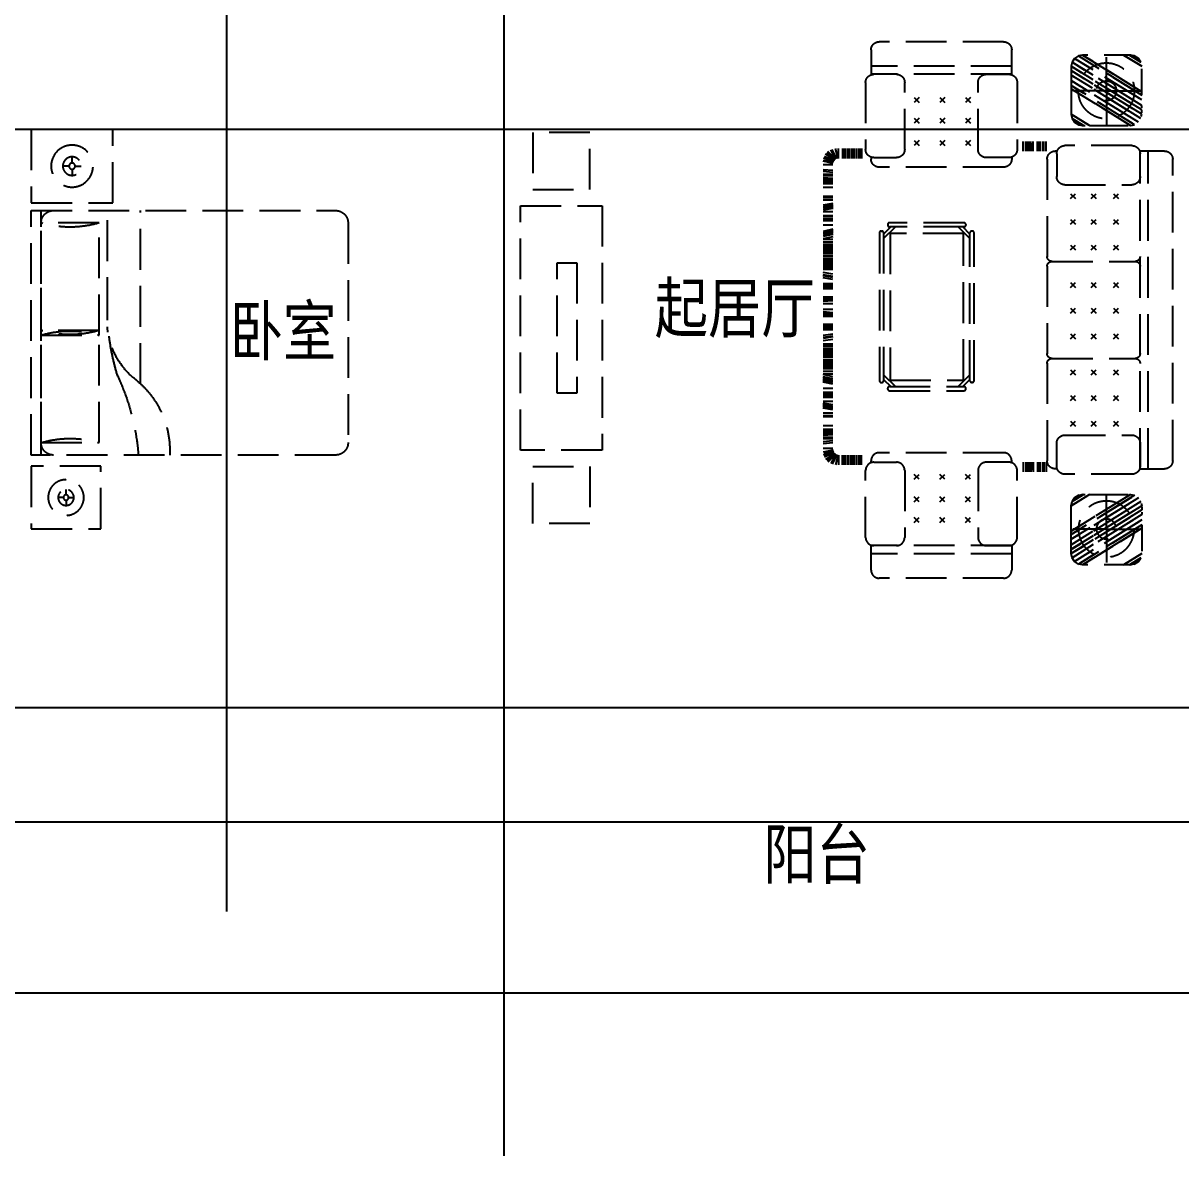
# Model space of a CAD drawing. Extents: x -1000 to 64800, y -19799 to 13500.
# Drawn here: x 11950 to 19050, y -2750 to 4200 of the extents above; entities that cross this region are included whole.
import ezdxf

# ---------------------------------------------------------------- set-up
doc = ezdxf.new("R2010")
doc.units = 0
doc.header["$LTSCALE"] = 1000
doc.header["$MEASUREMENT"] = 0
doc.linetypes.add('CENTER2', pattern=[1.125, 0.75, -0.125, 0.125, -0.125])
doc.linetypes.add('DASH', pattern=[0.35, 0.25, -0.1])
doc.layers.add('DOTE', color=1, linetype='CENTER2', plot=False)
doc.layers.add('TEXT', color=7, linetype='Continuous')
doc.layers.add('平面家具', color=134, linetype='DASH')
doc.styles.add('DIM_FONT', font='', dxfattribs={"width": 0.8})
doc.styles.add('ST', font='', dxfattribs={"width": 0.8})
doc.styles.get('DIM_FONT').set_extended_font_data('Technical')
doc.styles.get('ST').set_extended_font_data('SimSun')

# ---------------------------------------------------------------- blocks, each defined once
blk = doc.blocks.new('M_C47JEV')
for p, q in [((-431.2351431256975, 711.1357323382981), (-431.2351431257121, 719.9999999999927)), ((-414.6653581281425, 711.1357323383018), (-275.0229499577399, 711.1357323382981)), ((381.2351431256975, 770), (-381.2351431257121, 769.9999999999964)), ((414.6653581281425, 711.1357323383018), (275.0229499577399, 711.1357323382981)), ((431.2351431256975, 711.1357323382981), (431.2351431256975, 719.9999999999927)), ((-464.6653581281425, 250), (-464.6653581281425, 661.1357323383018)), ((-225.0229499577399, 661.1357323382981), (-225.0229499577399, 250.0000000000036)), ((225.0229499577399, 661.1357323382981), (225.0229499577254, 250.0000000000036)), ((464.6653581281425, 250), (464.6653581281425, 661.1357323383018)), ((-136.1722125821252, 606.4536381055987), (-166.3407622378727, 636.6221877613461)), ((-166.3407622378727, 606.4536381055987), (-136.1722125821252, 636.6221877613461)), ((-8.747733617914491, 606.4536381055987), (21.42081603783299, 636.6221877613461)), ((21.42081603783299, 606.4536381055987), (-8.747733617914491, 636.6221877613461)), ((179.0138446578057, 606.4536381055987), (148.8452950020583, 636.6221877613461)), ((148.8452950020583, 606.4536381055987), (179.0138446578057, 636.6221877613461)), ((-136.1722125821252, 469.2877212811618), (-166.3407622378727, 499.4562709369166)), ((-166.3407622378727, 469.2877212811618), (-136.1722125821252, 499.4562709369166)), ((21.42081603783299, 469.2877212811618), (-8.747733617914491, 499.4562709369166)), ((-8.747733617914491, 469.2877212811618), (21.42081603783299, 499.4562709369166)), ((179.0138446578057, 469.2877212811618), (148.8452950020583, 499.4562709369166)), ((148.8452950020583, 469.2877212811618), (179.0138446578057, 499.4562709369166)), ((-136.1722125821252, 342.2823394116094), (-166.3407622378727, 372.4508890673569)), ((-166.3407622378727, 342.2823394116094), (-136.1722125821252, 372.4508890673569)), ((21.42081603783299, 342.2823394116094), (-8.747733617914491, 372.4508890673569)), ((-8.747733617914491, 342.2823394116094), (21.42081603783299, 372.4508890673569)), ((179.0138446578057, 342.2823394116094), (148.8452950020583, 372.4508890673569)), ((148.8452950020583, 342.2823394116094), (179.0138446578057, 372.4508890673569)), ((-431.2351431257121, 50.00000000000364), (-431.2351431256975, 202.8254069955219)), ((431.2351431257121, 200), (-431.2351431257121, 200)), ((431.2351431257121, 150), (-431.2351431257121, 150)), ((-275.0229499577399, 200.0000000000036), (-414.6653581281425, 200)), ((275.0229499577254, 200.0000000000036), (414.6653581281425, 200)), ((431.2351431257121, 200), (431.2351431257121, 50)), ((381.2351431257121, 0), (-381.2351431257121, 0))]:
    blk.add_line(p, q)
for centre, start, end in [((-414.6653581281425, 661.1357323383018), 90, 180), ((-381.2351431257121, 719.9999999999964), 90, 180.0000000000054), ((-275.0229499577399, 661.1357323382981), 0, 89.99999999999952), ((275.0229499577399, 661.1357323382981), 90.0000000000005, 180), ((381.2351431256975, 719.9999999999964), 359.9999999999947, 90), ((414.6653581281425, 661.1357323383018), 0, 90), ((-414.6653581281425, 250), 180, 270), ((-275.0229499577399, 250.0000000000036), 270, 0), ((275.0229499577254, 250.0000000000036), 180, 270), ((414.6653581281425, 250), 270, 0), ((-381.2351431257121, 50), 179.9999999999989, 270), ((381.2351431257121, 50), 270, 0)]:
    blk.add_arc(centre, 50, start, end)
at = {"style": 'DIM_FONT', "width": 0.8, "flags": 9}
for tag in ['YSIZE', 'XSIZE']:
    blk.add_attdef(tag, (0, 0), '', height=0.5, dxfattribs=at)
blk = doc.blocks.new('M_C46QQU')
for p, q in [((-975, 711.1357323382981), (-975, 719.9999999999927)), ((-958.4302150024305, 711.1357323382999), (-817.7878068320279, 711.1357323382981)), ((-925, 769.9999999999982), (-326.8417055742466, 769.9999999999982)), ((-297.7878068320279, 740.014922171018), (-297.7878068320279, 230)), ((-268.7339080898091, 769.9999999999982), (268.7339080897655, 770)), ((297.7878068320279, 740.014922171018), (297.7878068320133, 230)), ((326.8417055742611, 769.9999999999982), (925, 770)), ((958.4302150024305, 711.1357323382999), (817.7878068320279, 711.1357323382981)), ((974.9999999999854, 711.1357323382981), (975, 719.9999999999927)), ((-1008.43021500243, 250), (-1008.43021500243, 661.1357323382999)), ((-767.7878068320279, 661.1357323382981), (-767.7878068320279, 250.0000000000018)), ((767.7878068320279, 661.1357323382981), (767.7878068320279, 250.0000000000018)), ((1008.43021500243, 250), (1008.43021500243, 661.1357323382999)), ((-713.3959762779123, 626.6732681152316), (-683.2274266221648, 596.5047184594841)), ((-683.2274266221648, 626.6732681152316), (-713.3959762779123, 596.5047184594841)), ((-555.8029476579541, 626.6732681152316), (-525.634398002192, 596.5047184594841)), ((-525.634398002192, 626.6732681152316), (-555.8029476579541, 596.5047184594841)), ((-398.2099190379813, 626.6732681152316), (-368.0413693822338, 596.5047184594841)), ((-368.0413693822338, 626.6732681152316), (-398.2099190379813, 596.5047184594841)), ((-138.0417076618614, 626.6732681152316), (-168.2102573176089, 596.5047184594841)), ((-168.2102573176089, 626.6732681152316), (-138.0417076618614, 596.5047184594841)), ((19.55132095809677, 626.6732681152316), (-10.61722869765072, 596.5047184594841)), ((-10.61722869765072, 626.6732681152316), (19.55132095809677, 596.5047184594841)), ((177.1443495780695, 626.6732681152316), (146.9757999223075, 596.5047184594841)), ((146.9757999223075, 626.6732681152316), (177.1443495780695, 596.5047184594841)), ((368.0413693821902, 626.6732681152316), (398.2099190379522, 596.5047184594841)), ((398.2099190379522, 626.6732681152316), (368.0413693821902, 596.5047184594841)), ((525.6343980021629, 626.6732681152316), (555.8029476578959, 596.5047184594841)), ((555.8029476578959, 626.6732681152316), (525.6343980021629, 596.5047184594841)), ((683.2274266221211, 626.6732681152316), (713.3959762778686, 596.5047184594841)), ((713.3959762778686, 626.6732681152316), (683.2274266221211, 596.5047184594841)), ((-713.3959762779123, 499.6678862456793), (-683.2274266221648, 469.4993365899245)), ((-683.2274266221648, 499.6678862456793), (-713.3959762779123, 469.4993365899245)), ((-555.8029476579541, 499.6678862456793), (-525.634398002192, 469.4993365899245)), ((-525.634398002192, 499.6678862456793), (-555.8029476579541, 469.4993365899245)), ((-398.2099190379813, 499.6678862456793), (-368.0413693822338, 469.4993365899245)), ((-368.0413693822338, 499.6678862456793), (-398.2099190379813, 469.4993365899245)), ((-138.0417076618614, 499.6678862456793), (-168.2102573176089, 469.4993365899245)), ((-168.2102573176089, 499.6678862456793), (-138.0417076618614, 469.4993365899245)), ((19.55132095809677, 499.6678862456793), (-10.61722869765072, 469.4993365899245)), ((-10.61722869765072, 499.6678862456793), (19.55132095809677, 469.4993365899245)), ((177.1443495780695, 499.6678862456793), (146.9757999223075, 469.4993365899245)), ((146.9757999223075, 499.6678862456793), (177.1443495780695, 469.4993365899245)), ((368.0413693821902, 499.6678862456793), (398.2099190379522, 469.4993365899245)), ((398.2099190379522, 499.6678862456793), (368.0413693821902, 469.4993365899245)), ((525.6343980021629, 499.6678862456793), (555.8029476578959, 469.4993365899245)), ((555.8029476578959, 499.6678862456793), (525.6343980021629, 469.4993365899245)), ((683.2274266221211, 499.6678862456793), (713.3959762778686, 469.4993365899245)), ((713.3959762778686, 499.6678862456793), (683.2274266221211, 469.4993365899245)), ((-713.3959762779123, 362.5019694212424), (-683.2274266221648, 332.3334197654949)), ((-683.2274266221648, 362.5019694212424), (-713.3959762779123, 332.3334197654949)), ((-525.634398002192, 362.5019694212424), (-555.8029476579541, 332.3334197654949)), ((-555.8029476579541, 362.5019694212424), (-525.634398002192, 332.3334197654949)), ((-398.2099190379813, 362.5019694212424), (-368.0413693822338, 332.3334197654949)), ((-368.0413693822338, 362.5019694212424), (-398.2099190379813, 332.3334197654949)), ((-138.0417076618614, 362.5019694212424), (-168.2102573176089, 332.3334197654949)), ((-168.2102573176089, 362.5019694212424), (-138.0417076618614, 332.3334197654949)), ((-10.61722869765072, 362.5019694212424), (19.55132095809677, 332.3334197654949)), ((19.55132095809677, 362.5019694212424), (-10.61722869765072, 332.3334197654949)), ((177.1443495780695, 362.5019694212424), (146.9757999223075, 332.3334197654949)), ((146.9757999223075, 362.5019694212424), (177.1443495780695, 332.3334197654949)), ((368.0413693821902, 362.5019694212424), (398.2099190379522, 332.3334197654949)), ((398.2099190379522, 362.5019694212424), (368.0413693821902, 332.3334197654949)), ((555.8029476578959, 362.5019694212424), (525.6343980021629, 332.3334197654949)), ((525.6343980021629, 362.5019694212424), (555.8029476578959, 332.3334197654949)), ((683.2274266221211, 362.5019694212424), (713.3959762778686, 332.3334197654949)), ((713.3959762778686, 362.5019694212424), (683.2274266221211, 332.3334197654949)), ((-975, 50.00000000000182), (-975, 202.8254069955219)), ((975, 200), (-975, 200)), ((975, 150), (-975, 150)), ((-817.7878068320279, 200.0000000000018), (-958.4302150024305, 200)), ((817.7878068320279, 200.0000000000018), (958.4302150024305, 200)), ((975, 200), (975, 50)), ((925, 0), (-925, 0))]:
    blk.add_line(p, q)
for centre, radius, start, end in [((-958.4302150024305, 661.1357323382999), 50, 90, 180), ((-925, 719.9999999999982), 50, 90, 180.0000000000054), ((-817.7878068320279, 661.1357323382981), 50, 0, 89.99999999999952), ((-327.7878068320279, 740.014922171018), 30, 359.9999999999997, 90), ((-267.7878068320279, 740.014922171018), 30, 90, 179.9999999999996), ((267.7878068320279, 740.014922171018), 30, 4.071109992273302e-13, 90), ((327.7878068320279, 740.014922171018), 30, 90, 180.0000000000004), ((817.7878068320279, 661.1357323382981), 50, 90.0000000000005, 180), ((925, 719.9999999999982), 50, 359.9999999999946, 90), ((958.4302150024305, 661.1357323382999), 50, 0, 90), ((-958.4302150024305, 250), 50, 180, 270), ((-817.7878068320279, 250.0000000000018), 50, 270, 0), ((-327.7878068320279, 230), 30, 270, 3.68944343049768e-13), ((-267.7878068320279, 230), 30, 180.0000000000004, 270), ((267.7878068320279, 230), 30, 270, 359.9999999999996), ((327.7878068320279, 230), 30, 179.9999999999996, 270), ((817.7878068320279, 250.0000000000018), 50, 180, 270), ((958.4302150024305, 250), 50, 270, 0), ((-925, 50), 50, 179.9999999999989, 270), ((925, 50), 50, 270, 0)]:
    blk.add_arc(centre, radius, start, end)
at = {"style": 'DIM_FONT', "width": 0.8, "flags": 9}
for tag in ['YSIZE', 'XSIZE']:
    blk.add_attdef(tag, (0, 0), '', height=0.5, dxfattribs=at)
blk = doc.blocks.new('nmgf')
at = {"layer": '平面家具'}
for p, q in [((24434.96549121468, 21341.94989721083), (24434.96549121468, 21548.17305644862)), ((24434.96549121468, 21341.94989721083), (24228.74233197686, 21341.94989721083)), ((24434.96549121468, 21341.94989721083), (24641.27504473788, 21341.94989721083)), ((24434.96549121468, 21341.94989721083), (24434.96549121468, 21135.64034368763)), ((23924.5346507233, 20971.10921427196), (23924.5346507233, 21031.10921427196)), ((23940.32025055602, 20971.10921427196), (23940.32025055602, 21031.10921427196)), ((23948.52285356398, 20971.10921427196), (23942.92850021485, 21031.10921427196)), ((23951.94976035538, 20971.10921427196), (23946.35540700619, 21031.10921427196)), ((23959.94597266798, 20971.10921427196), (23954.35161931874, 21031.10921427196)), ((23969.08429431231, 20971.10921427196), (23963.48994096319, 21031.10921427196)), ((23978.2227606556, 20971.10921427196), (23972.62840730647, 21031.10921427196)), ((23985.07657423845, 20971.10921427196), (23985.07657423845, 21031.10921427196)), ((24012.45510383797, 20971.10921427196), (24012.45510383797, 21031.10921427196)), ((24025.76524506146, 20971.10921427196), (24025.76524506146, 21031.10921427196)), ((24029.58963779479, 20971.10921427196), (24029.58963779479, 21031.10921427196)), ((24044.43951899119, 20971.10921427196), (24044.43951899119, 21031.10921427196)), ((24045.58191772093, 20971.10921427196), (24045.58191772093, 21031.10921427196)), ((24051.29333257393, 20971.10921427196), (24051.29333257393, 21031.10921427196)), ((24051.29333257393, 20971.10921427196), (24051.29333257393, 21031.10921427196)), ((24052.43573130373, 20971.10921427196), (24052.43573130373, 21031.10921427196)), ((24065.76524506146, 20971.10921427196), (24065.76524506146, 21031.10921427196)), ((22766.42886267669, 20915.95496960964), (22713.12807649423, 20955.46577517512)), ((22771.20312203918, 20917.60406943674), (22720.39092173611, 20961.63791169443)), ((22773.42844732202, 20919.43092936736), (22724.43733066853, 20966.30677013846)), ((22776.28412304822, 20921.12781472581), (22727.29300639473, 20969.97966525667)), ((22776.81728705784, 20923.17248845233), (22745.26032944894, 20979.85624127976)), ((22782.93650104976, 20924.80483804962), (22753.82725030245, 20982.30469332619)), ((22789.28055938627, 20926.53046186884), (22774.22473660015, 20987.61022743986)), ((22792.9746306352, 20927.3433700789), (22792.9746306352, 20987.62107986594)), ((22815.72015209231, 20987.6782102764), (22815.72015209231, 20927.6782102764)), ((22829.03029331568, 20987.6782102764), (22829.03029331568, 20927.6782102764)), ((22832.85468604913, 20987.6782102764), (22832.85468604913, 20927.6782102764)), ((22847.70456724553, 20987.6782102764), (22847.70456724553, 20927.6782102764)), ((22848.84696597527, 20987.6782102764), (22848.84696597527, 20927.6782102764)), ((22854.55838082821, 20987.6782102764), (22854.55838082821, 20927.6782102764)), ((22854.55838082821, 20987.6782102764), (22854.55838082821, 20927.6782102764)), ((22855.70077955813, 20987.6782102764), (22855.70077955813, 20927.6782102764)), ((22869.03029331568, 20987.6782102764), (22869.03029331568, 20927.6782102764)), ((22878.54672836789, 20987.6782102764), (22878.54672836789, 20927.6782102764)), ((22886.54279598143, 20987.6782102764), (22886.54279598143, 20927.6782102764)), ((22887.68519471135, 20987.6782102764), (22887.68519471135, 20927.6782102764)), ((22902.53507590757, 20987.6782102764), (22902.53507590757, 20927.6782102764)), ((22917.03029331568, 20987.6782102764), (22917.03029331568, 20927.6782102764)), ((22926.52327874818, 20987.6782102764), (22926.52327874818, 20927.6782102764)), ((22933.37709233104, 20987.6782102764), (22933.37709233104, 20927.6782102764)), ((22757.67991067373, 20887.216458583), (22697.67991067373, 20887.216458583)), ((22758.70244433932, 20896.60757629956), (22698.34603653659, 20910.47841706335)), ((22760.13885117727, 20901.4293691113), (22699.16186794054, 20915.37561055434)), ((22761.02987529492, 20903.46516704916), (22700.67859346859, 20927.84548233861)), ((22762.66175075262, 20906.32181501923), (22702.31046892641, 20930.70213030877)), ((22764.29351988548, 20910.81095728568), (22706.09712598627, 20939.86186740744)), ((22757.67991067373, 20852.25490104679), (22697.67991067373, 20857.96834168593)), ((22757.67991067373, 20840.34471930658), (22697.67991067373, 20846.05815994575)), ((22757.67991067373, 20827.77949087082), (22697.67991067373, 20827.77949087082)), ((22757.67991067373, 20820.25490104679), (22697.67991067373, 20820.25490104679)), ((22757.67991067373, 20803.79114333114), (22697.67991067373, 20807.87223437299)), ((22757.67991067373, 20798.0795837792), (22697.67991067373, 20802.16067482105)), ((22757.67991067373, 20793.51042295706), (22697.67991067373, 20797.59151399891)), ((22757.67991067373, 20788.94126213483), (22697.67991067373, 20793.02235317671)), ((22757.67991067373, 20782.08744855209), (22697.67991067373, 20782.08744855209)), ((22757.67991067373, 20770.66447414721), (22697.67991067373, 20770.66447414721)), ((22757.67991067373, 20748.25490104679), (22697.67991067373, 20748.25490104679)), ((22757.67991067373, 20693.11882458544), (22697.67991067373, 20693.11882458544)), ((22757.67991067373, 20686.2650110027), (22697.67991067373, 20686.2650110027)), ((22757.67991067373, 20670.61181001806), (22697.67991067373, 20670.61181001806)), ((22757.67991067373, 20650.85368905806), (22697.67991067373, 20639.6649823597)), ((22757.67991067373, 20642.85747674548), (22697.67991067373, 20631.66877004712)), ((22757.67991067373, 20639.43056995414), (22697.67991067373, 20628.24186325578)), ((22757.67991067373, 20634.86140913192), (22697.67991067373, 20623.67270243356)), ((22757.67991067373, 20632.57690107032), (22697.67991067373, 20621.38819437205)), ((22757.67991067373, 20625.72308748758), (22697.67991067373, 20614.53438078922)), ((22757.67991067373, 20621.15378196641), (22697.67991067373, 20609.96507526805)), ((22757.67991067373, 20620.01152793561), (22697.67991067373, 20608.82282123725)), ((22757.67991067373, 20598.61181001806), (22697.67991067373, 20598.61181001806)), ((22757.67991067373, 20574.61181001806), (22697.67991067373, 20574.61181001806)), ((22757.67991067373, 20573.17723158609), (22697.67991067373, 20573.17723158609)), ((22757.67991067373, 20559.46960442049), (22697.67991067373, 20559.46960442049)), ((22757.67991067373, 20558.32735038978), (22697.67991067373, 20558.32735038978)), ((22757.67991067373, 20554.90044359838), (22697.67991067373, 20554.90044359838)), ((22757.67991067373, 20553.75804486855), (22697.67991067373, 20553.75804486855)), ((22757.67991067373, 20543.47746919339), (22697.67991067373, 20543.47746919339)), ((23094.00467115329, 20522.2953482177), (23094.00467115329, 20517.2953482177)), ((23562.85106411859, 20532.29534821773), (23104.00467115329, 20532.2953482177)), ((23572.85106411859, 20522.29534821773), (23572.85106411859, 20517.29534821773)), ((22757.67991067373, 20518.61181001806), (22697.67991067373, 20518.61181001806)), ((22757.67991067373, 20492.56208180201), (22697.67991067373, 20479.50863888695)), ((22757.67991067373, 20491.66525293312), (22697.67991067373, 20478.61181001806)), ((22757.67991067373, 20484.56586948944), (22697.67991067373, 20471.51242657435)), ((22757.67991067373, 20482.28136142793), (22697.67991067373, 20469.22791851287)), ((22757.67991067373, 20477.71205590667), (22697.67991067373, 20464.65861299161)), ((22757.67991067373, 20476.56980187587), (22697.67991067373, 20463.51635896081)), ((22757.67991067373, 20474.28514911536), (22697.67991067373, 20461.23170620027)), ((22757.67991067373, 20466.28908150179), (22697.67991067373, 20453.23563858673)), ((22757.67991067373, 20464.00457344019), (22697.67991067373, 20450.95113052514)), ((22757.67991067373, 20460.57766664877), (22697.67991067373, 20447.52422373371)), ((23043.42786763594, 20471.71854470034), (23043.42786763594, 19562.87215173505)), ((23053.42786763594, 20481.71854470034), (23058.42786763594, 20481.71854470034)), ((23068.42786763594, 20435.00473566803), (23140.71848018563, 20507.2953482177)), ((23068.42786763594, 20463.28900691548), (23112.43420893818, 20507.2953482177)), ((23068.42786763594, 20471.71854470034), (23068.42786763594, 19562.87215173505)), ((23562.85106411859, 20507.29534821773), (23104.00467115329, 20507.2953482177)), ((23598.42786763594, 20435.00473566806), (23526.1372550863, 20507.29534821773)), ((23598.42786763594, 20463.28900691551), (23554.42152633375, 20507.29534821773)), ((23598.42786763594, 19562.87215173508), (23598.42786763594, 20471.71854470037)), ((23613.42786763594, 20481.71854470037), (23608.42786763594, 20481.71854470037)), ((23623.42786763594, 19562.87215173508), (23623.42786763594, 20471.71854470037)), ((22757.67991067373, 20446.87003948328), (22697.67991067373, 20433.8165965682)), ((22757.67991067373, 20430.61181001806), (22697.67991067373, 20430.61181001806)), ((22757.67991067373, 20414.39740985066), (22697.67991067373, 20414.39740985066)), ((22757.67991067373, 20398.61181001806), (22697.67991067373, 20398.61181001806)), ((22757.67991067373, 20390.40920701002), (22697.67991067373, 20396.00356035923)), ((22757.67991067373, 20386.98230021867), (22697.67991067373, 20392.57665356783)), ((22757.67991067373, 20378.9860879061), (22697.67991067373, 20384.58044125522)), ((22757.67991067373, 20369.84776626177), (22697.67991067373, 20375.44211961089)), ((22757.67991067373, 20360.70929991837), (22697.67991067373, 20366.30365326752)), ((22757.67991067373, 20353.85548633563), (22697.67991067373, 20353.85548633563)), ((22757.67991067373, 20349.2863255134), (22697.67991067373, 20349.2863255134)), ((22757.67991067373, 20342.43251193066), (22697.67991067373, 20342.43251193066)), ((22757.67991067373, 20326.61181001806), (22697.67991067373, 20326.61181001806)), ((22757.67991067373, 20313.87500356884), (22697.67991067373, 20313.87500356884)), ((22757.67991067373, 20302.61181001806), (22697.67991067373, 20302.61181001806)), ((22757.67991067373, 20302.45202916388), (22697.67991067373, 20302.45202916388)), ((22757.67991067373, 20296.74046961193), (22697.67991067373, 20296.74046961193)), ((22757.67991067373, 20287.60214796757), (22697.67991067373, 20287.60214796757)), ((22757.67991067373, 20283.03284244642), (22697.67991067373, 20283.03284244642)), ((22757.67991067373, 20277.3214275934), (22697.67991067373, 20277.3214275934)), ((22757.67991067373, 20263.61380042789), (22697.67991067373, 20263.61380042789)), ((22757.67991067373, 20252.19082602292), (22697.67991067373, 20252.19082602292)), ((22757.67991067373, 20246.61181001806), (22697.67991067373, 20246.61181001806)), ((22757.67991067373, 20217.73639866991), (22697.67991067373, 20227.06022445245)), ((22757.67991067373, 20202.88651747351), (22697.67991067373, 20212.21034325614)), ((22757.67991067373, 20197.28798423543), (22697.67991067373, 20206.61181001806)), ((22757.67991067373, 20184.60958478686), (22697.67991067373, 20193.93341056949)), ((22757.67991067373, 20158.61181001806), (22697.67991067373, 20158.61181001806)), ((22757.67991067373, 20147.09911421988), (22697.67991067373, 20147.09911421988)), ((22757.67991067373, 20135.676139815), (22697.67991067373, 20135.676139815)), ((22757.67991067373, 20129.96472496197), (22697.67991067373, 20129.96472496197)), ((22757.67991067373, 20126.61181001806), (22697.67991067373, 20126.61181001806)), ((22757.67991067373, 20076.78236972766), (22697.67991067373, 20076.78236972766)), ((22757.67991067373, 20069.83172086555), (22697.67991067373, 20064.93452737456)), ((22757.67991067373, 20068.68946683484), (22697.67991067373, 20063.79227334376)), ((22757.67991067373, 20060.69339922127), (22697.67991067373, 20055.79620573019)), ((22757.67991067373, 20058.40874646067), (22697.67991067373, 20053.51155296968)), ((22757.67991067373, 20053.83958563844), (22697.67991067373, 20048.94239214745)), ((22757.67991067373, 20034.09251095114), (22697.67991067373, 20034.09251095114)), ((22757.67991067373, 20000.49818548431), (22697.67991067373, 20000.49818548431)), ((22757.67991067373, 19980.75111079701), (22697.67991067373, 19985.648304288)), ((22757.67991067373, 19976.18194997478), (22697.67991067373, 19981.07914346577)), ((22757.67991067373, 19973.89729721418), (22697.67991067373, 19978.79449070526)), ((22757.67991067373, 19965.90122960061), (22697.67991067373, 19970.79842309169)), ((22757.67991067373, 19964.7589755699), (22697.67991067373, 19969.65616906089)), ((22757.67991067373, 19957.80832670779), (22697.67991067373, 19957.80832670779)), ((22757.67991067373, 19907.97888641739), (22697.67991067373, 19907.97888641739)), ((22757.67991067373, 19904.62597147348), (22697.67991067373, 19904.62597147348)), ((22757.67991067373, 19898.91455662045), (22697.67991067373, 19898.91455662045)), ((22757.67991067373, 19887.49158221557), (22697.67991067373, 19887.49158221557)), ((22757.67991067373, 19875.97888641739), (22697.67991067373, 19875.97888641739)), ((22757.67991067373, 19849.98111164859), (22697.67991067373, 19840.65728586596)), ((22757.67991067373, 19837.30271220002), (22697.67991067373, 19827.97888641739)), ((22757.67991067373, 19831.70417896194), (22697.67991067373, 19822.38035317931)), ((22757.67991067373, 19816.85429776555), (22697.67991067373, 19807.530471983)), ((22757.67991067373, 19787.97888641739), (22697.67991067373, 19787.97888641739)), ((22757.67991067373, 19782.39987041253), (22697.67991067373, 19782.39987041253)), ((22757.67991067373, 19770.97689600756), (22697.67991067373, 19770.97689600756)), ((22757.67991067373, 19757.26926884205), (22697.67991067373, 19757.26926884205)), ((22757.67991067373, 19751.55785398903), (22697.67991067373, 19751.55785398903)), ((22757.67991067373, 19746.98854846788), (22697.67991067373, 19746.98854846788)), ((22757.67991067373, 19737.85022682352), (22697.67991067373, 19737.85022682352)), ((22757.67991067373, 19732.13866727157), (22697.67991067373, 19732.13866727157)), ((22757.67991067373, 19731.97888641739), (22697.67991067373, 19731.97888641739)), ((22757.67991067373, 19720.71569286661), (22697.67991067373, 19720.71569286661)), ((22757.67991067373, 19707.97888641739), (22697.67991067373, 19707.97888641739)), ((22757.67991067373, 19692.15818450479), (22697.67991067373, 19692.15818450479)), ((22757.67991067373, 19685.30437092205), (22697.67991067373, 19685.30437092205)), ((22757.67991067373, 19680.73521009983), (22697.67991067373, 19680.73521009983)), ((22757.67991067373, 19673.88139651708), (22697.67991067373, 19668.28704316793)), ((22757.67991067373, 19664.74293017368), (22697.67991067373, 19659.14857682456)), ((22757.67991067373, 19655.60460852935), (22697.67991067373, 19650.01025518023)), ((22757.67991067373, 19647.60839621678), (22697.67991067373, 19642.01404286762)), ((22757.67991067373, 19644.18148942543), (22697.67991067373, 19638.58713607622)), ((22757.67991067373, 19635.97888641739), (22697.67991067373, 19635.97888641739)), ((22757.67991067373, 19620.19328658479), (22697.67991067373, 19620.19328658479)), ((22757.67991067373, 19603.97888641739), (22697.67991067373, 19603.97888641739)), ((22757.67991067373, 19587.72065695217), (22697.67991067373, 19600.77409986725)), ((23068.42786763594, 19599.58596076736), (23140.71848018563, 19527.2953482177)), ((23598.42786763594, 19599.58596076739), (23526.1372550863, 19527.29534821773)), ((22757.67991067373, 19574.01302978669), (22697.67991067373, 19587.06647270174)), ((22757.67991067373, 19570.58612299526), (22697.67991067373, 19583.63956591031)), ((22757.67991067373, 19568.30161493366), (22697.67991067373, 19581.35505784872)), ((22757.67991067373, 19560.30554732009), (22697.67991067373, 19573.35899023518)), ((22757.67991067373, 19558.02089455958), (22697.67991067373, 19571.07433747464)), ((22757.67991067373, 19556.87864052878), (22697.67991067373, 19569.93208344384)), ((22757.67991067373, 19552.30933500752), (22697.67991067373, 19565.36277792258)), ((22757.67991067373, 19550.02482694601), (22697.67991067373, 19563.0782698611)), ((22757.67991067373, 19542.92544350233), (22697.67991067373, 19555.97888641739)), ((22757.67991067373, 19542.02861463344), (22697.67991067373, 19555.0820575485)), ((23053.42786763594, 19552.87215173505), (23058.42786763594, 19552.87215173505)), ((23068.42786763594, 19571.30168951991), (23112.43420893818, 19527.2953482177)), ((23104.00467115329, 19527.2953482177), (23562.85106411859, 19527.29534821773)), ((23598.42786763594, 19571.30168951994), (23554.42152633375, 19527.29534821773)), ((23613.42786763594, 19552.87215173508), (23608.42786763594, 19552.87215173508)), ((22757.67991067373, 19515.97888641739), (22697.67991067373, 19515.97888641739)), ((22757.67991067373, 19491.11322724207), (22697.67991067373, 19491.11322724207)), ((22757.67991067373, 19480.8326515669), (22697.67991067373, 19480.8326515669)), ((22757.67991067373, 19479.69025283707), (22697.67991067373, 19479.69025283707)), ((22757.67991067373, 19476.26334604567), (22697.67991067373, 19476.26334604567)), ((22757.67991067373, 19475.12109201496), (22697.67991067373, 19475.12109201496)), ((22757.67991067373, 19461.41346484936), (22697.67991067373, 19461.41346484936)), ((22757.67991067373, 19459.97888641739), (22697.67991067373, 19459.97888641739)), ((23094.00467115329, 19512.29534821773), (23094.00467115329, 19517.29534821773)), ((23104.00467115329, 19502.29534821773), (23562.85106411859, 19502.29534821773)), ((23572.85106411859, 19512.29534821773), (23572.85106411859, 19517.29534821773)), ((22757.67991067373, 19435.97888641739), (22697.67991067373, 19435.97888641739)), ((22757.67991067373, 19414.57916849984), (22697.67991067373, 19425.7678751982)), ((22757.67991067373, 19413.43691446904), (22697.67991067373, 19424.6256211674)), ((22757.67991067373, 19408.86760894787), (22697.67991067373, 19420.05631564623)), ((22757.67991067373, 19402.01379536513), (22697.67991067373, 19413.2025020634)), ((22757.67991067373, 19399.72928730353), (22697.67991067373, 19410.91799400189)), ((22757.67991067373, 19395.16012648131), (22697.67991067373, 19406.34883317967)), ((22757.67991067373, 19391.73321968997), (22697.67991067373, 19402.92192638833)), ((22757.67991067373, 19383.73700737739), (22697.67991067373, 19394.92571407575)), ((22757.67991067373, 19363.97888641739), (22697.67991067373, 19363.97888641739)), ((22757.67991067373, 19348.32568543275), (22697.67991067373, 19348.32568543275)), ((22757.67991067373, 19341.47187185001), (22697.67991067373, 19341.47187185001)), ((22757.67991067373, 19286.33579538866), (22697.67991067373, 19286.33579538866)), ((22757.67991067373, 19263.92622228824), (22697.67991067373, 19263.92622228824)), ((22757.67991067373, 19252.50324788336), (22697.67991067373, 19252.50324788336)), ((22757.67991067373, 19245.64943430062), (22697.67991067373, 19241.56834325874)), ((22757.67991067373, 19241.08027347839), (22697.67991067373, 19236.99918243654)), ((22757.67991067373, 19236.51111265626), (22697.67991067373, 19232.4300216144)), ((22757.67991067373, 19230.79955310431), (22697.67991067373, 19226.71846206246)), ((22757.67991067373, 19214.33579538866), (22697.67991067373, 19214.33579538866)), ((22757.67991067373, 19206.81120556463), (22697.67991067373, 19206.81120556463)), ((22757.67991067373, 19194.24597712887), (22697.67991067373, 19188.5325364897)), ((22757.67991067373, 19182.33579538866), (22697.67991067373, 19176.62235474952)), ((22757.67991067373, 19147.37423785245), (22697.67991067373, 19147.37423785245)), ((22758.70244433932, 19137.98312013589), (22698.34603653659, 19124.1122793721)), ((22760.13885117727, 19133.16132732415), (22699.16186794054, 19119.21508588111)), ((22761.02987529492, 19131.12552938629), (22700.67859346859, 19106.74521409684)), ((22762.66175075262, 19128.26888141622), (22702.31046892641, 19103.88856612668)), ((22764.29351988548, 19123.77973914977), (22706.09712598627, 19094.72882902801)), ((22766.42886267669, 19118.63572682581), (22713.12807649423, 19079.12492126033)), ((22771.20312203918, 19116.98662699871), (22720.39092173611, 19072.95278474102)), ((22773.42844732202, 19115.15976706809), (22724.43733066853, 19068.28392629699)), ((22776.28412304822, 19113.46288170964), (22727.29300639473, 19064.61103117878)), ((22776.81728705784, 19111.41820798312), (22745.26032944894, 19054.73445515569)), ((22782.93650104976, 19109.78585838583), (22753.82725030245, 19052.28600310926)), ((22789.28055938627, 19108.06023456661), (22774.22473660015, 19046.98046899559)), ((22792.9746306352, 19107.24732635655), (22792.9746306352, 19046.96961656951)), ((22815.72015209231, 19046.91248615905), (22815.72015209231, 19106.91248615905)), ((22829.03029331568, 19046.91248615905), (22829.03029331568, 19106.91248615905)), ((22832.85468604913, 19046.91248615905), (22832.85468604913, 19106.91248615905)), ((22847.70456724553, 19046.91248615905), (22847.70456724553, 19106.91248615905)), ((22848.84696597527, 19046.91248615905), (22848.84696597527, 19106.91248615905)), ((22854.55838082821, 19046.91248615905), (22854.55838082821, 19106.91248615905)), ((22854.55838082821, 19046.91248615905), (22854.55838082821, 19106.91248615905)), ((22855.70077955813, 19046.91248615905), (22855.70077955813, 19106.91248615905)), ((22869.03029331568, 19046.91248615905), (22869.03029331568, 19106.91248615905)), ((22878.54672836789, 19046.91248615905), (22878.54672836789, 19106.91248615905)), ((22886.54279598143, 19046.91248615905), (22886.54279598143, 19106.91248615905)), ((22887.68519471135, 19046.91248615905), (22887.68519471135, 19106.91248615905)), ((22902.53507590757, 19046.91248615905), (22902.53507590757, 19106.91248615905)), ((22917.03029331568, 19046.91248615905), (22917.03029331568, 19106.91248615905)), ((22926.52327874818, 19046.91248615905), (22926.52327874818, 19106.91248615905)), ((22933.37709233104, 19046.91248615905), (22933.37709233104, 19106.91248615905)), ((23924.5346507233, 19063.48148216349), (23924.5346507233, 19003.48148216349)), ((23940.32025055602, 19063.48148216349), (23940.32025055602, 19003.48148216349)), ((23948.52285356398, 19063.48148216349), (23942.92850021485, 19003.48148216349)), ((23951.94976035538, 19063.48148216349), (23946.35540700619, 19003.48148216349)), ((23959.94597266798, 19063.48148216349), (23954.35161931874, 19003.48148216349)), ((23969.08429431231, 19063.48148216349), (23963.48994096319, 19003.48148216349)), ((23978.2227606556, 19063.48148216349), (23972.62840730647, 19003.48148216349)), ((23985.07657423845, 19063.48148216349), (23985.07657423845, 19003.48148216349)), ((24012.45510383797, 19063.48148216349), (24012.45510383797, 19003.48148216349)), ((24025.76524506146, 19063.48148216349), (24025.76524506146, 19003.48148216349)), ((24029.58963779479, 19063.48148216349), (24029.58963779479, 19003.48148216349)), ((24044.43951899119, 19063.48148216349), (24044.43951899119, 19003.48148216349)), ((24045.58191772093, 19063.48148216349), (24045.58191772093, 19003.48148216349)), ((24051.29333257393, 19063.48148216349), (24051.29333257393, 19003.48148216349)), ((24051.29333257393, 19063.48148216349), (24051.29333257393, 19003.48148216349)), ((24052.43573130373, 19063.48148216349), (24052.43573130373, 19003.48148216349)), ((24065.76524506146, 19063.48148216349), (24065.76524506146, 19003.48148216349)), ((24434.96549121468, 18653.3010330301), (24434.96549121468, 18859.6105865533)), ((24434.96549121468, 18653.3010330301), (24228.74233197686, 18653.3010330301)), ((24434.96549121468, 18653.3010330301), (24641.27504473788, 18653.3010330301)), ((24434.96549121468, 18653.3010330301), (24434.96549121468, 18447.07787379231))]:
    blk.add_line(p, q, dxfattribs=at)
blk.add_lwpolyline([(23558.42786763594, 20467.29534821773), (23108.42786763594, 20467.2953482177), (23108.42786763594, 19567.2953482177), (23558.42786763594, 19567.29534821773)], close=True, dxfattribs=at)
for centre, start, end in [((23104.00467115329, 20522.2953482177), 90, 180), ((23562.85106411859, 20522.29534821773), 0, 90), ((23053.42786763594, 20471.71854470034), 90, 180), ((23058.42786763594, 20471.71854470034), 0, 90), ((23104.00467115329, 20517.2953482177), 180, 270), ((23562.85106411859, 20517.29534821773), 270, 0), ((23608.42786763594, 20471.71854470037), 90, 180), ((23613.42786763594, 20471.71854470037), 0, 90), ((23053.42786763594, 19562.87215173505), 180, 270), ((23058.42786763594, 19562.87215173505), 270, 0), ((23104.00467115329, 19517.29534821773), 90, 180), ((23562.85106411859, 19517.29534821773), 0, 90), ((23608.42786763594, 19562.87215173508), 180, 270), ((23613.42786763594, 19562.87215173508), 270, 0), ((23104.00467115329, 19512.29534821773), 180, 270), ((23562.85106411859, 19512.29534821773), 270, 0)]:
    blk.add_arc(centre, 10, start, end, dxfattribs=at)
for major_axis, ratio, start_param, end_param in [((-121.3644245386899, 121.3644245386899), 0.9999999999996915, 0.7853981633976024, 7.068583470577188), ((-43.19769180558288, 43.19769180558288), 0.9999999999991764, 0.78539816339786, 7.068583470577446)]:
    blk.add_ellipse((24435.00385787917, 21341.87379351897), major_axis=major_axis, ratio=ratio, start_param=start_param, end_param=end_param, dxfattribs=at)
at = {"layer": '平面家具', "extrusion": (0, 0, -0.9999999999999998)}
blk.add_ellipse((24435.00385787917, 18653.37713672196), major_axis=(121.3644245386899, 121.3644245386899), ratio=0.9999999999996915, start_param=3.926990816987396, end_param=10.21017612416698, dxfattribs=at)
at = {"layer": '平面家具', "extrusion": (0, 0, -1)}
blk.add_ellipse((24435.00385787917, 18653.37713672196), major_axis=(43.19769180558288, 43.19769180558288), ratio=0.9999999999991764, start_param=3.926990816987654, end_param=10.21017612416724, dxfattribs=at)
at = {"layer": '平面家具', "extrusion": (0, 0, -1), "zscale": -1}
for name, p, rotation in [('M_C47JEV', (-23423.0973315642, 21643.38501957552), 180), ('M_C46QQU', (-24841.73707702794, 19997.62546512047), 270)]:
    blk.add_blockref(name, p, dxfattribs=dict(at, rotation=rotation))
at = {"layer": '平面家具'}
blk.add_blockref('M_C47JEV', (23423.0973315642, 18351.86591066547), dxfattribs=at)
mesh = blk.add_polyface(dxfattribs=at)
corners = [(24608.27191432813, 21556.60790499854), (24631.71280315481, 21541.22128608458), (24606.28482583826, 21556.98678242961), (24642.74937292488, 21524.44016013724), (24583.13656700656, 21561.40045242159), (24582.87250781085, 21561.56417068485), (24642.89657593149, 21524.21633767746), (24582.82782132123, 21561.45932084777), (24582.6587102942, 21561.56417068485), (24647.11870760188, 21517.79657820477), (24576.52648998753, 21561.56417068485), (24651.98793612685, 21492.36234808348), (24540.37315807826, 21561.56417068485), (24651.98793612685, 21336.53774022315), (24289.04554318255, 21561.56417068485), (24651.98793612685, 21336.45935115714), (24289.08822143837, 21561.45932084777), (24651.98793612685, 21315.83312259401), (24263.64728197825, 21556.6066252353), (24651.98793612685, 21285.91515620537), (24240.21639485491, 21541.21594745894), (24651.98793612685, 21252.94195782342), (24224.82571707849, 21517.78506033555), (24651.98793612685, 21224.49231837945), (24219.97302146602, 21492.34412087542), (24219.93011486661, 21492.36234808348), (24651.98793612685, 21224.48394324201), (24219.93011486661, 21492.36234808348), (24219.93011486661, 21466.58657686743), (24651.98793612685, 21198.70817202596), (24219.93011486661, 21466.45507837208), (24651.94302129358, 21198.60452099294), (24219.93011486661, 21438.0054389281), (24647.09032568111, 21173.16358153279), (24219.93011486661, 21405.03224054615), (24631.69964790475, 21149.73269440942), (24219.93011486661, 21375.11427415752), (24608.26876078136, 21134.34201663303), (24219.93011486661, 21354.61917417169), (24582.87250781085, 21129.59274370999), (24582.98955879963, 21129.5201714046), (24219.93011486661, 21354.48804559438), (24582.66101212331, 21129.59274370999), (24582.82782132123, 21129.48932102056), (24219.93011486661, 21198.70817202596), (24331.40554862298, 21129.59274370999), (24219.97302146602, 21198.60452099294), (24331.28127773185, 21129.59274370999), (24224.82571707849, 21173.16358153279), (24295.1005914991, 21129.59274370999), (24228.98591005182, 21166.83007150907), (24289.04554318255, 21129.59274370999), (24229.07119569214, 21166.70023198925), (24289.08822143837, 21129.48932102056), (24240.21639485491, 21149.73269440942), (24265.6586141476, 21133.95836795495), (24263.64728197825, 21134.34201663303)]
mesh.append_faces([[corners[k] for k in face] for face in [(0, 0, 2, 1), (1, 2, 4, 3), (3, 4, 7, 6), (5, 5, 8, 7), (6, 8, 10, 9), (9, 10, 12, 11), (11, 12, 14, 13), (13, 14, 16, 15), (15, 16, 18, 17), (17, 18, 20, 19), (19, 20, 22, 21), (21, 22, 24, 23), (23, 24, 27, 26), (26, 25, 28, 29), (29, 28, 30, 31), (31, 30, 32, 33), (33, 32, 34, 35), (35, 34, 36, 37), (37, 36, 38, 40), (40, 39, 43, 43), (39, 38, 41, 42), (42, 41, 44, 45), (45, 44, 46, 47), (47, 46, 48, 49), (49, 48, 50, 51), (51, 50, 52, 53), (53, 52, 54, 55), (55, 54, 56, 56)]], dxfattribs={"vtx0": -1, "vtx2": -1})
mesh = blk.add_polyface(dxfattribs=at)
corners = [(24608.27191432813, 18438.64302524239), (24631.71280315481, 18454.02964415636), (24606.28482583826, 18438.26414781132), (24642.74937292488, 18470.81077010369), (24583.13656700656, 18433.85047781935), (24582.87250781085, 18433.68675955608), (24642.89657593149, 18471.03459256348), (24582.82782132123, 18433.79160939316), (24582.6587102942, 18433.68675955608), (24647.11870760188, 18477.45435203616), (24576.52648998753, 18433.68675955608), (24651.98793612685, 18502.88858215745), (24540.37315807826, 18433.68675955608), (24651.98793612685, 18658.71319001778), (24289.04554318255, 18433.68675955608), (24651.98793612685, 18658.79157908379), (24289.08822143837, 18433.79160939316), (24651.98793612685, 18679.41780764693), (24263.64728197825, 18438.64430500563), (24651.98793612685, 18709.33577403556), (24240.21639485491, 18454.03498278199), (24651.98793612685, 18742.30897241751), (24224.82571707849, 18477.46586990538), (24651.98793612685, 18770.75861186149), (24219.97302146602, 18502.90680936551), (24219.93011486661, 18502.88858215745), (24651.98793612685, 18770.76698699892), (24219.93011486661, 18502.88858215745), (24219.93011486661, 18528.6643533735), (24651.98793612685, 18796.54275821497), (24219.93011486661, 18528.79585186885), (24651.94302129358, 18796.64640924799), (24219.93011486661, 18557.24549131283), (24647.09032568111, 18822.08734870814), (24219.93011486661, 18590.21868969478), (24631.69964790475, 18845.51823583151), (24219.93011486661, 18620.13665608341), (24608.26876078136, 18860.9089136079), (24219.93011486661, 18640.63175606924), (24582.87250781085, 18865.65818653094), (24582.98955879963, 18865.73075883633), (24219.93011486661, 18640.76288464655), (24582.66101212331, 18865.65818653094), (24582.82782132123, 18865.76160922037), (24219.93011486661, 18796.54275821497), (24331.40554862298, 18865.65818653094), (24219.97302146602, 18796.64640924799), (24331.28127773185, 18865.65818653094), (24224.82571707849, 18822.08734870814), (24295.1005914991, 18865.65818653094), (24228.98591005182, 18828.42085873186), (24289.04554318255, 18865.65818653094), (24229.07119569214, 18828.55069825168), (24289.08822143837, 18865.76160922037), (24240.21639485491, 18845.51823583151), (24265.6586141476, 18861.29256228598), (24263.64728197825, 18860.9089136079)]
mesh.append_faces([[corners[k] for k in face] for face in [(0, 0, 2, 1), (1, 2, 4, 3), (3, 4, 7, 6), (5, 5, 8, 7), (6, 8, 10, 9), (9, 10, 12, 11), (11, 12, 14, 13), (13, 14, 16, 15), (15, 16, 18, 17), (17, 18, 20, 19), (19, 20, 22, 21), (21, 22, 24, 23), (23, 24, 27, 26), (26, 25, 28, 29), (29, 28, 30, 31), (31, 30, 32, 33), (33, 32, 34, 35), (35, 34, 36, 37), (37, 36, 38, 40), (40, 39, 43, 43), (39, 38, 41, 42), (42, 41, 44, 45), (45, 44, 46, 47), (47, 46, 48, 49), (49, 48, 50, 51), (51, 50, 52, 53), (53, 52, 54, 55), (55, 54, 56, 56)]], dxfattribs={"vtx0": -1, "vtx2": -1})
blk = doc.blocks.new('2333')
at = {"layer": '平面家具'}
for points in [[(1447243.377541107, -1924083.317939173), (1445743.377541107, -1924083.317939173), (1445743.377541107, -1923583.317939173), (1447243.377541107, -1923583.317939173)], [(1445293.377541107, -1924008.317939173), (1445643.377541107, -1924008.317939173), (1445643.377541107, -1923658.317939173), (1445293.377541107, -1923658.317939173)], [(1447693.377541107, -1924008.317939173), (1447343.377541107, -1924008.317939173), (1447343.377541107, -1923658.317939173), (1447693.377541107, -1923658.317939173)], [(1446893.377541107, -1923858.317939173), (1446093.377541107, -1923858.317939173), (1446093.377541107, -1923738.317939173), (1446893.377541107, -1923738.317939173)]]:
    blk.add_lwpolyline(points, close=True, dxfattribs=at)
blk = doc.blocks.new('A$C43944DE8')
at = {"layer": '平面家具'}
for p, q in [((1692.811082656968, 2243.894762129627), (1692.806318768919, 2281.742573683632)), ((1673.889558825125, 2224.968474408599), (1636.041747273419, 2224.963710520549)), ((1692.815846544989, 2206.046950575592), (1692.820610433038, 2168.199139021586)), ((1711.737370376832, 2224.973238296619), (1749.585181928538, 2224.978002184669)), ((1942.800067868062, 1952.295984985003), (76.20006476433628, 1952.29598498544)), ((1273.200064764336, 889.5547485241132), (1273.200064764336, 1952.29598498544)), ((1476.400064764523, 1292.695984985347), (1476.400064764523, 1952.29598498544)), ((1882.800067868062, 452.0959849847586), (1882.800067868062, 1952.295984985003)), ((1942.800067868062, 452.0959849847586), (1942.800067868062, 1952.295984985003)), ((6.476508133346215e-05, 1876.095984985253), (6.476508133346215e-05, 528.2959849854396)), ((1527.200064764336, 1187.895984985067), (1527.200064764336, 1876.095984985253)), ((1527.200064764336, 1876.095984985253), (1882.800064763964, 1876.095984985253)), ((1882.800067868062, 528.0959849848168), (1882.800067868062, 1876.295984985003)), ((1527.200064764336, 1216.49598498516), (1882.800064763964, 1216.49598498516)), ((1527.200064764336, 528.2959849854396), (1527.200064764336, 1216.49598498516)), ((1882.800064763964, 1187.895984985067), (1527.200064764336, 1187.895984985067)), ((1882.800064763964, 528.2959849854396), (1527.200064764336, 528.2959849854396)), ((76.20006476433628, 452.0959849852534), (1942.800067868062, 452.0959849847586)), ((1729.93070819795, 207.6937009908088), (1729.926651893373, 239.9199518433179)), ((1713.819610924955, 191.5785474122695), (1681.593360074403, 191.5744911076854)), ((1729.934764502505, 175.4674501382779), (1729.938820807089, 143.2411992857687)), ((1746.045861775507, 191.5826037168172), (1778.272112626059, 191.5866600214013))]:
    blk.add_line(p, q, dxfattribs=at)
for points in [[(1942.826861333459, 1999.970856352609), (1442.826861333459, 1999.970856352609), (1442.826861333459, 2449.970856352609), (1942.826861333459, 2449.970856352609)], [(1942.811476461582, -2.431949360470753e-05), (1517.076810052611, -2.431949360470753e-05), (1517.076810052611, 383.1611754485803), (1942.811476461582, 383.1611754485803)]]:
    blk.add_lwpolyline(points, close=True, dxfattribs=at)
for centre, radius, start, end in [((76.20006476433628, 1876.095984985253), 76.19999999999999, 90, 180), ((1806.800067868062, 1876.295984985003), 76, 0, 90), ((1705.000064765081, 2485.695984985347), 635, 253.7397949982034, 286.2602050017966), ((-42.40449223576434, 1380.441427985339), 1521.3370894, 343.0571140030199, 356.6935430038464), ((1020.892406095729, 1274.531890661588), 456.915148882432, 307.4297520814696, 355.5016644410877), ((1705.000064765081, 1826.095984985253), 635, 253.7397949982034, 286.2602050017966), ((1705.000064765081, 578.2959849854396), 635, 73.73979499820335, 106.2602050017966), ((2690.536818479166, 343.4117070479715), 1408.835217588922, 155.0769440331293, 175.5755337203437), ((1654.363143886418, 477.9314323013114), 560.998259661822, 129.3577663121921, 182.6395544060125), ((76.20006476433628, 528.2959849854396), 76.19999999999999, 180, 270), ((1705.000064765081, -81.30401501465349), 635, 73.73979499820335, 106.2602050017966), ((1806.800067868062, 528.0959849848168), 76, 270, 0)]:
    blk.add_arc(centre, radius, start, end, dxfattribs=at)
for centre, major_axis, ratio, start_param, end_param in [((1692.813464600978, 2224.970856352609), (0.1234949656844307, 128.6825010447572), 0.9999999999387086, -1.570330743424031, 4.712854563755555), ((1692.813464600978, 2224.970856352609), (-40.14366662115664, 40.14366662115664), 0.999999999999587, 3.928464393698623, 10.21164970087821), ((1692.813464600978, 2224.970856352609), (13.38122220705554, 13.38122220705554), 1, 6.283185307179586, 12.56637061435917), ((1729.932736350231, 191.5805755645433), (0.07259407736353109, 109.5692297182559), 0.9999999999387079, -1.57062788982582, 4.712557417353766), ((1729.932736350231, 191.5805755645433), (34.18110103477448, 34.18110103477446), 0.9999999999999909, 5.499260720493202, 11.78244602767279), ((1729.932736350231, 191.5805755645433), (-11.39370034493186, 11.39370034493186), 0.9999999999993613, 4.71238898038469, 10.99557428756428)]:
    blk.add_ellipse(centre, major_axis=major_axis, ratio=ratio, start_param=start_param, end_param=end_param, dxfattribs=at)

msp = doc.modelspace()

# ---------------------------------------------------------------- linework, layer by layer
at = {"layer": 'DOTE', "linetype": 'ByBlock'}
for p, q in [((13200, -1250), (13200, 13500)), ((14900, -2750), (14900, 13500)), ((500, 3549.999999999942), (64800, 3549.999999999942)), ((-1000, 4.547473508864641e-13), (63300, 4.547473508864641e-13)), ((500, -699.9999999999995), (64800, -699.9999999999995)), ((-1000, -1750), (64800, -1750))]:
    msp.add_line(p, q, dxfattribs=at)

# ---------------------------------------------------------------- block references
at = {"layer": '平面家具'}
msp.add_blockref('nmgf', (-5841.737077028025, -17557.32636294232), dxfattribs=at)
at = {"layer": '平面家具', "xscale": -1}
msp.add_blockref('A$C43944DE8', (13942.80006786808, 1097.782957599091), dxfattribs=at)
at = {"layer": '平面家具', "rotation": 270}
msp.add_blockref('2333', (1939083.317939172, 1448822.622277328), dxfattribs=at)

# ---------------------------------------------------------------- texts
at = {"layer": 'TEXT', "style": 'ST', "width": 0.8}
for s, p in [('起居厅', (15822.65420125867, 2302.942176750686)), ('卧室', (13216.21333322953, 2162.267957134056)), ('阳台', (16488.58065497642, -1048.819865721453))]:
    msp.add_text(s, height=300, dxfattribs=at).set_placement(p)

doc.saveas('drawing.dxf')
